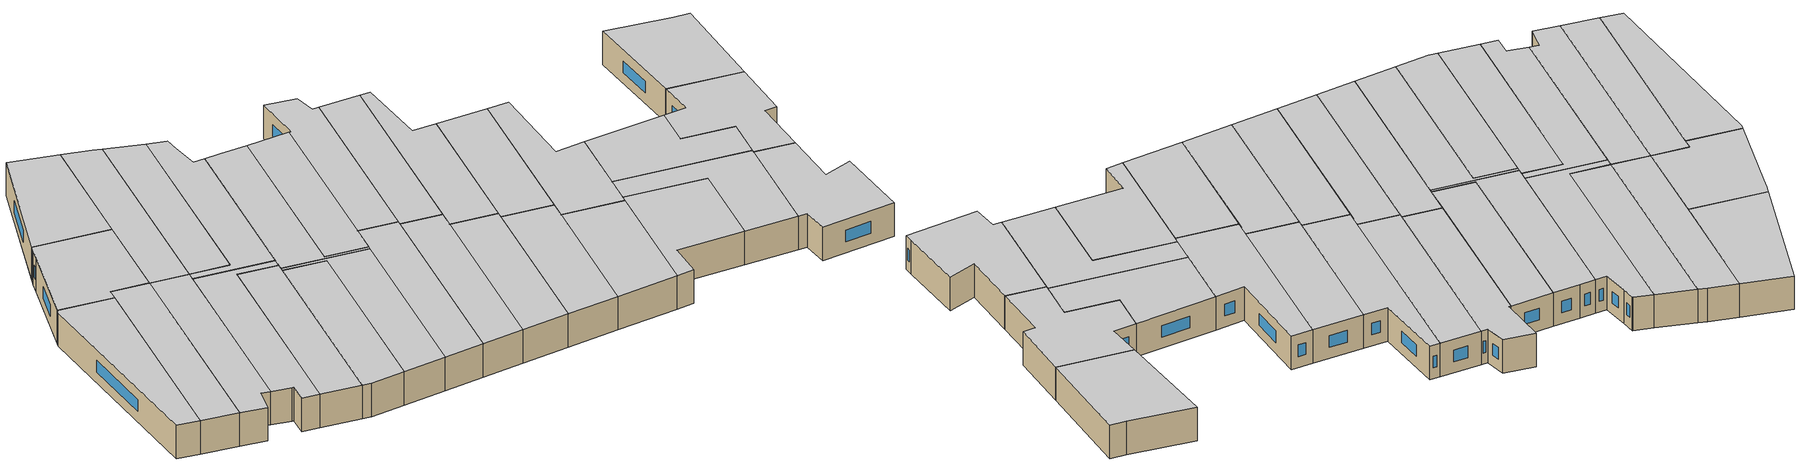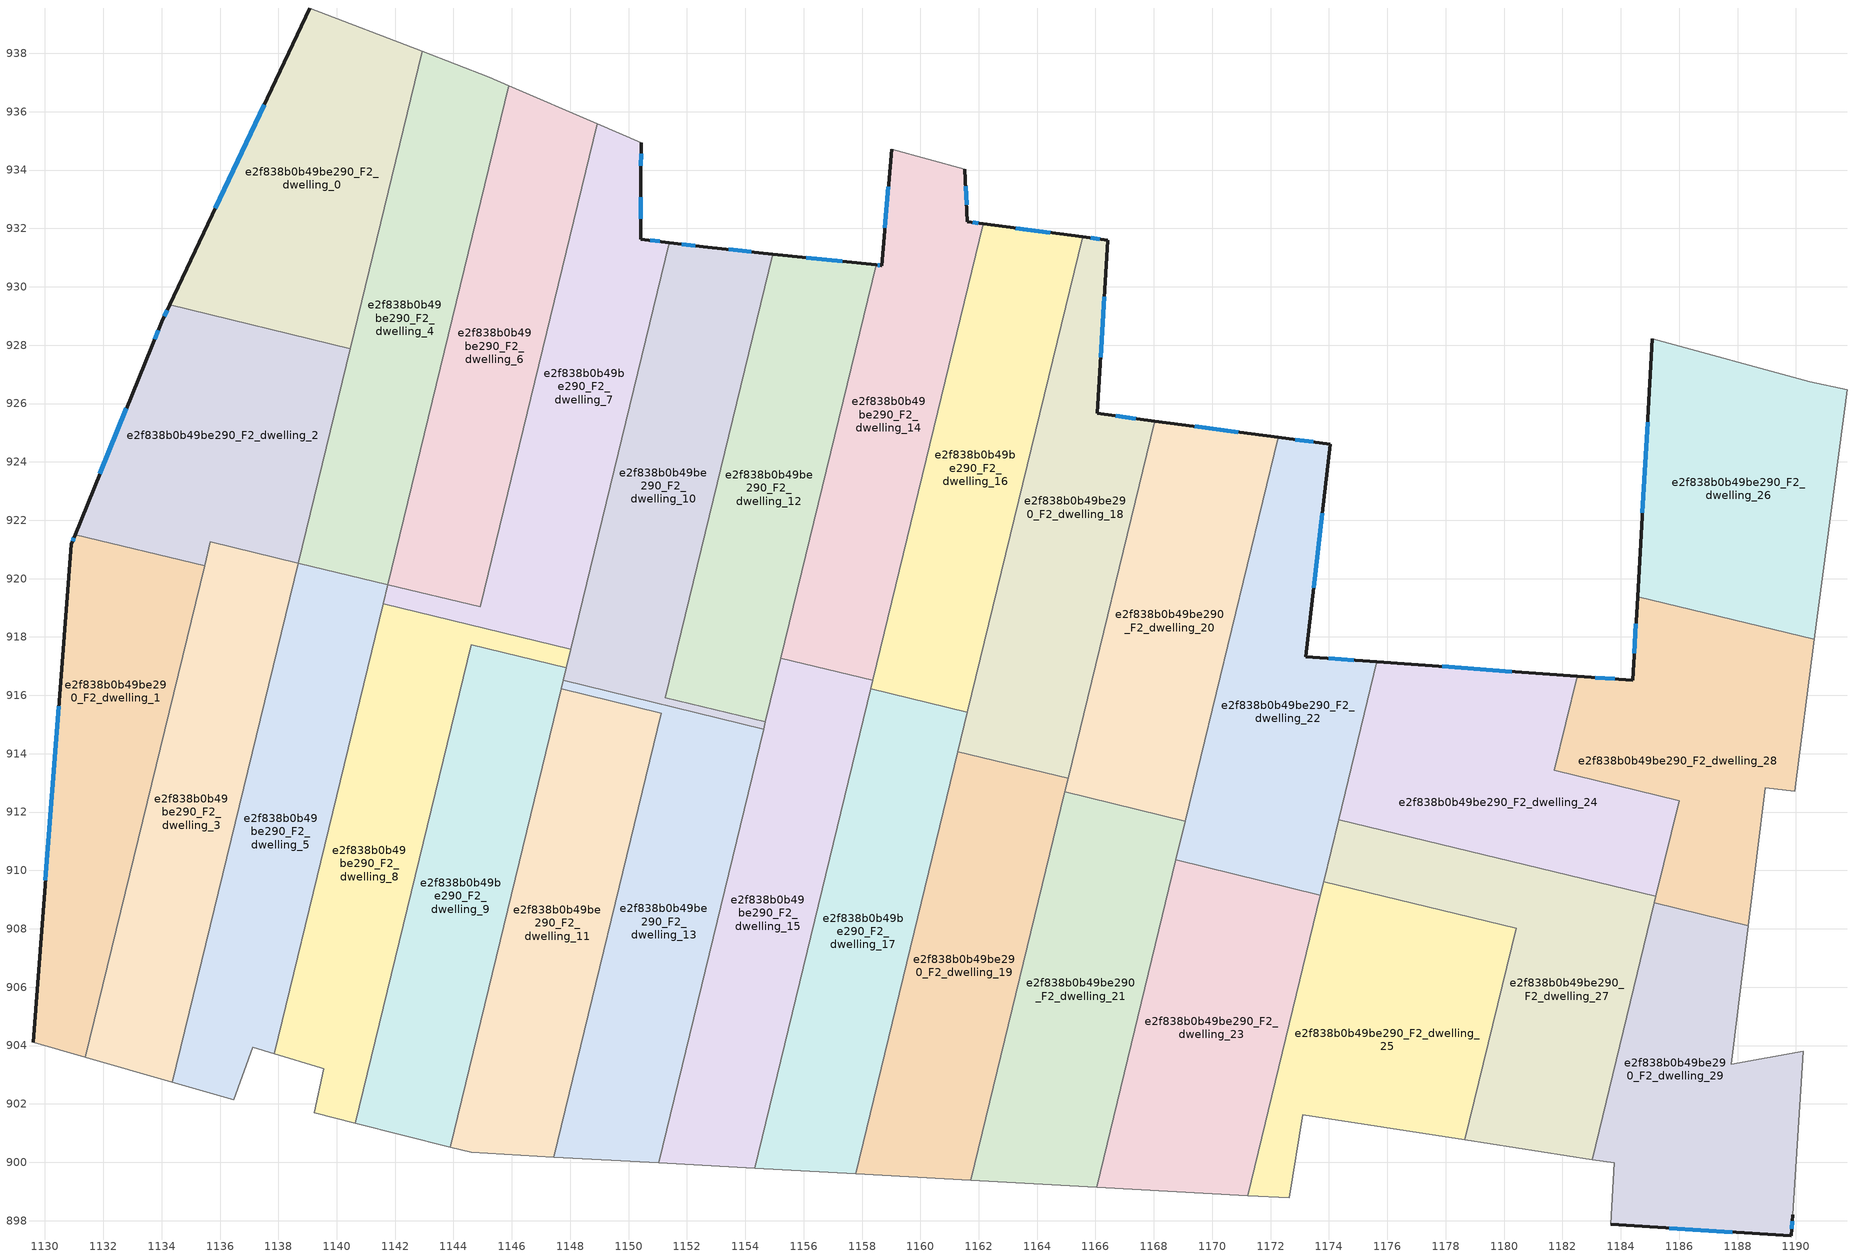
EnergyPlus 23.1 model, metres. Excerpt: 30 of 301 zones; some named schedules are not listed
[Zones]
e2f838b0b49be290_F2_dwelling_0
 floor to e2f838b0b49be290_F1_dwelling_0 (EU_floor_Construction): 1142.92,938.07 1140.46,927.88 1134.28,929.38 1139.07,939.55 z6
 wall outside (EU_wall_Construction): 1139.07,939.55 1134.28,929.38 z6:9
 wall to e2f838b0b49be290_F2_dwelling_2 (EU_wall_Construction): 1134.28,929.38 1140.46,927.88 z6:9
 wall adiabatic (EU_wall_Construction): 1142.92,938.07 1139.07,939.55 z6:9
 wall to e2f838b0b49be290_F2_dwelling_4 (EU_wall_Construction): 1140.46,927.88 1142.92,938.07 z6:9
 window (EU_Window_Construction): 1137.51,936.24 1135.84,932.69 z6.98:8.02
 ceiling to e2f838b0b49be290_F3_dwelling_0 (EU_floor_Construction): 1140.46,927.88 1142.92,938.07 1139.07,939.55 1134.28,929.38 z9
e2f838b0b49be290_F2_dwelling_1
 floor to e2f838b0b49be290_F1_dwelling_1 (EU_floor_Construction): 1135.47,920.44 1131.39,903.59 1129.59,904.11 1130.9,921.18 1131.04,921.51 z6
 wall outside (EU_wall_Construction): 1131.04,921.51 1130.9,921.18 1129.59,904.11 z6:9
 wall to e2f838b0b49be290_F2_dwelling_2 (EU_wall_Construction): 1135.47,920.44 1131.04,921.51 z6:9
 wall adiabatic (EU_wall_Construction): 1129.59,904.11 1131.39,903.59 z6:9
 wall to e2f838b0b49be290_F2_dwelling_3 (EU_wall_Construction): 1131.39,903.59 1135.47,920.44 z6:9
 window (EU_Window_Construction): 1130.48,915.63 1130.02,909.66 / 1130.99,921.4 1130.95,921.29 z6.98:8.02
 ceiling to e2f838b0b49be290_F3_dwelling_1 (EU_floor_Construction): 1131.39,903.59 1135.47,920.44 1131.04,921.51 1130.9,921.18 1129.59,904.11 z9
e2f838b0b49be290_F2_dwelling_10
 floor to e2f838b0b49be290_F1_dwelling_10 (EU_floor_Construction): 1154.93,931.12 1151.25,915.92 1154.69,915.09 1154.63,914.84 1147.75,916.51 1151.39,931.52 1152.71,931.36 z6
 wall outside (EU_wall_Construction): 1154.93,931.12 1152.71,931.36 1151.39,931.52 z6:9
 wall to e2f838b0b49be290_F2_dwelling_12 (EU_wall_Construction): 1154.69,915.09 1151.25,915.92 1154.93,931.12 z6:9
 wall to e2f838b0b49be290_F2_dwelling_13 (EU_wall_Construction): 1147.75,916.51 1154.63,914.84 z6:9
 wall to e2f838b0b49be290_F2_dwelling_7 (EU_wall_Construction): 1151.39,931.52 1148.01,917.58 z6:9
 wall to e2f838b0b49be290_F2_dwelling_15 (EU_wall_Construction): 1154.63,914.84 1154.69,915.09 z6:9
 wall to e2f838b0b49be290_F2_dwelling_8 (EU_wall_Construction): 1148.01,917.58 1147.86,916.94 z6:9
 wall to e2f838b0b49be290_F2_dwelling_9 (EU_wall_Construction): 1147.86,916.94 1147.75,916.51 z6:9
 window (EU_Window_Construction): 1154.21,931.2 1153.43,931.28 / 1152.28,931.41 1151.82,931.46 z6.98:8.02
 ceiling to e2f838b0b49be290_F3_dwelling_10 (EU_floor_Construction): 1154.63,914.84 1154.69,915.09 1151.25,915.92 1154.93,931.12 1152.71,931.36 1151.39,931.52 1147.75,916.51 z9
e2f838b0b49be290_F2_dwelling_11
 floor to e2f838b0b49be290_F1_dwelling_11 (EU_floor_Construction): 1151.12,915.39 1147.44,900.18 1144.6,900.34 1143.88,900.52 1147.69,916.22 z6
 wall adiabatic (EU_wall_Construction): 1143.88,900.52 1144.6,900.34 1147.44,900.18 z6:9
 wall to e2f838b0b49be290_F2_dwelling_13 (EU_wall_Construction): 1147.44,900.18 1151.12,915.39 1147.69,916.22 z6:9
 wall to e2f838b0b49be290_F2_dwelling_9 (EU_wall_Construction): 1147.69,916.22 1143.88,900.52 z6:9
 ceiling to e2f838b0b49be290_F3_dwelling_11 (EU_floor_Construction): 1147.44,900.18 1151.12,915.39 1147.69,916.22 1143.88,900.52 1144.6,900.34 z9
e2f838b0b49be290_F2_dwelling_12
 floor to e2f838b0b49be290_F1_dwelling_12 (EU_floor_Construction): 1158.48,930.75 1154.69,915.09 1151.25,915.92 1154.93,931.12 z6
 wall outside (EU_wall_Construction): 1158.48,930.75 1154.93,931.12 z6:9
 wall to e2f838b0b49be290_F2_dwelling_14 (EU_wall_Construction): 1155.22,917.28 1158.48,930.75 z6:9
 wall to e2f838b0b49be290_F2_dwelling_15 (EU_wall_Construction): 1154.69,915.09 1155.22,917.28 z6:9
 window (EU_Window_Construction): 1157.33,930.87 1156.09,931 z6.98:8.02
 ceiling to e2f838b0b49be290_F3_dwelling_12 (EU_floor_Construction): 1154.69,915.09 1158.48,930.75 1154.93,931.12 1151.25,915.92 z9
e2f838b0b49be290_F2_dwelling_13
 floor to e2f838b0b49be290_F1_dwelling_13 (EU_floor_Construction): 1154.63,914.84 1151.03,899.98 1147.44,900.18 1151.12,915.39 1147.69,916.22 1147.75,916.51 z6
 wall adiabatic (EU_wall_Construction): 1147.44,900.18 1151.03,899.98 z6:9
 wall to e2f838b0b49be290_F2_dwelling_15 (EU_wall_Construction): 1151.03,899.98 1154.63,914.84 z6:9
 wall to e2f838b0b49be290_F2_dwelling_9 (EU_wall_Construction): 1147.75,916.51 1147.69,916.22 z6:9
 ceiling to e2f838b0b49be290_F3_dwelling_13 (EU_floor_Construction): 1151.03,899.98 1154.63,914.84 1147.75,916.51 1147.69,916.22 1151.12,915.39 1147.44,900.18 z9
e2f838b0b49be290_F2_dwelling_14
 floor to e2f838b0b49be290_F1_dwelling_14 (EU_floor_Construction): 1161.52,934.03 1161.61,932.23 1162.16,932.16 1158.37,916.51 1155.22,917.28 1158.48,930.75 1158.67,930.73 1159.01,934.72 z6
 wall outside (EU_wall_Construction): 1162.16,932.16 1161.61,932.23 1161.52,934.03 / 1159.01,934.72 1158.67,930.73 1158.48,930.75 z6:9
 wall to e2f838b0b49be290_F2_dwelling_15 (EU_wall_Construction): 1155.22,917.28 1158.37,916.51 z6:9
 wall adiabatic (EU_wall_Construction): 1161.52,934.03 1159.01,934.72 z6:9
 wall to e2f838b0b49be290_F2_dwelling_16 (EU_wall_Construction): 1158.37,916.51 1162.16,932.16 z6:9
 window (EU_Window_Construction): 1161.58,932.81 1161.55,933.44 / 1161.98,932.18 1161.79,932.2 / 1158.61,930.73 1158.55,930.74 / 1158.9,933.42 1158.78,932.03 z6.98:8.02
 ceiling to e2f838b0b49be290_F3_dwelling_14 (EU_floor_Construction): 1158.37,916.51 1162.16,932.16 1161.61,932.23 1161.52,934.03 1159.01,934.72 1158.67,930.73 1158.48,930.75 1155.22,917.28 z9
e2f838b0b49be290_F2_dwelling_15
 floor to e2f838b0b49be290_F1_dwelling_15 (EU_floor_Construction): 1158.37,916.51 1154.32,899.8 1151.03,899.98 1155.22,917.28 z6
 wall adiabatic (EU_wall_Construction): 1151.03,899.98 1154.32,899.8 z6:9
 wall to e2f838b0b49be290_F2_dwelling_17 (EU_wall_Construction): 1154.32,899.8 1158.3,916.22 z6:9
 wall to e2f838b0b49be290_F2_dwelling_16 (EU_wall_Construction): 1158.3,916.22 1158.37,916.52 z6:9
 ceiling to e2f838b0b49be290_F3_dwelling_15 (EU_floor_Construction): 1154.32,899.8 1158.37,916.51 1155.22,917.28 1151.03,899.98 z9
e2f838b0b49be290_F2_dwelling_16
 floor to e2f838b0b49be290_F1_dwelling_16 (EU_floor_Construction): 1165.56,931.71 1161.61,915.42 1158.3,916.22 1162.16,932.16 z6
 wall outside (EU_wall_Construction): 1165.56,931.71 1162.16,932.16 z6:9
 wall to e2f838b0b49be290_F2_dwelling_17 (EU_wall_Construction): 1158.3,916.22 1161.61,915.42 z6:9
 wall to e2f838b0b49be290_F2_dwelling_18 (EU_wall_Construction): 1161.61,915.42 1165.56,931.71 z6:9
 window (EU_Window_Construction): 1164.45,931.86 1163.27,932.01 z6.98:8.02
 ceiling to e2f838b0b49be290_F3_dwelling_16 (EU_floor_Construction): 1161.61,915.42 1165.56,931.71 1162.16,932.16 1158.3,916.22 z9
e2f838b0b49be290_F2_dwelling_17
 floor to e2f838b0b49be290_F1_dwelling_17 (EU_floor_Construction): 1161.61,915.42 1157.78,899.61 1154.32,899.8 1158.3,916.22 z6
 wall adiabatic (EU_wall_Construction): 1154.32,899.8 1157.78,899.61 z6:9
 wall to e2f838b0b49be290_F2_dwelling_19 (EU_wall_Construction): 1157.78,899.61 1161.28,914.07 z6:9
 wall to e2f838b0b49be290_F2_dwelling_18 (EU_wall_Construction): 1161.28,914.07 1161.61,915.42 z6:9
 ceiling to e2f838b0b49be290_F3_dwelling_17 (EU_floor_Construction): 1157.78,899.61 1161.61,915.42 1158.3,916.22 1154.32,899.8 z9
e2f838b0b49be290_F2_dwelling_18
 floor to e2f838b0b49be290_F1_dwelling_18 (EU_floor_Construction): 1166.42,931.6 1166.05,925.66 1168.03,925.4 1165.06,913.15 1161.28,914.07 1165.56,931.71 z6
 wall outside (EU_wall_Construction): 1168.03,925.4 1166.05,925.66 1166.42,931.6 1165.56,931.71 z6:9
 wall to e2f838b0b49be290_F2_dwelling_19 (EU_wall_Construction): 1161.28,914.07 1165.06,913.15 z6:9
 wall to e2f838b0b49be290_F2_dwelling_20 (EU_wall_Construction): 1165.06,913.15 1168.03,925.4 z6:9
 window (EU_Window_Construction): 1166.14,931.63 1165.84,931.67 / 1166.17,927.59 1166.3,929.67 / 1167.39,925.48 1166.69,925.57 z6.98:8.02
 ceiling to e2f838b0b49be290_F3_dwelling_18 (EU_floor_Construction): 1165.06,913.15 1168.03,925.4 1166.05,925.66 1166.42,931.6 1165.56,931.71 1161.28,914.07 z9
e2f838b0b49be290_F2_dwelling_19
 floor to e2f838b0b49be290_F1_dwelling_19 (EU_floor_Construction): 1165.06,913.15 1161.73,899.38 1157.78,899.61 1161.28,914.07 z6
 wall adiabatic (EU_wall_Construction): 1157.78,899.61 1161.73,899.38 z6:9
 wall to e2f838b0b49be290_F2_dwelling_21 (EU_wall_Construction): 1161.73,899.38 1164.95,912.69 z6:9
 wall to e2f838b0b49be290_F2_dwelling_20 (EU_wall_Construction): 1164.95,912.69 1165.06,913.15 z6:9
 ceiling to e2f838b0b49be290_F3_dwelling_19 (EU_floor_Construction): 1161.73,899.38 1165.06,913.15 1161.28,914.07 1157.78,899.61 z9
e2f838b0b49be290_F2_dwelling_2
 floor to e2f838b0b49be290_F1_dwelling_2 (EU_floor_Construction): 1140.46,927.88 1138.68,920.53 1135.67,921.26 1135.47,920.44 1131.04,921.51 1133.64,927.92 1134,928.8 1134.28,929.38 z6
 wall outside (EU_wall_Construction): 1134.28,929.38 1134,928.8 1133.64,927.92 1131.04,921.51 z6:9
 wall to e2f838b0b49be290_F2_dwelling_3 (EU_wall_Construction): 1135.47,920.44 1135.67,921.26 1138.68,920.53 z6:9
 wall to e2f838b0b49be290_F2_dwelling_4 (EU_wall_Construction): 1138.68,920.53 1140.46,927.88 z6:9
 window (EU_Window_Construction): 1132.79,925.83 1131.88,923.59 / 1133.88,928.51 1133.76,928.2 / 1134.19,929.19 1134.09,928.99 z6.98:8.02
 ceiling to e2f838b0b49be290_F3_dwelling_2 (EU_floor_Construction): 1138.68,920.53 1140.46,927.88 1134.28,929.38 1134,928.8 1133.64,927.92 1131.04,921.51 1135.47,920.44 1135.67,921.26 z9
e2f838b0b49be290_F2_dwelling_20
 floor to e2f838b0b49be290_F1_dwelling_20 (EU_floor_Construction): 1172.26,924.84 1169.07,911.69 1164.95,912.69 1168.03,925.4 z6
 wall outside (EU_wall_Construction): 1172.26,924.84 1168.03,925.4 z6:9
 wall to e2f838b0b49be290_F2_dwelling_21 (EU_wall_Construction): 1164.95,912.69 1169.07,911.69 z6:9
 wall to e2f838b0b49be290_F2_dwelling_22 (EU_wall_Construction): 1169.07,911.69 1172.26,924.84 z6:9
 window (EU_Window_Construction): 1170.88,925.02 1169.4,925.22 z6.98:8.02
 ceiling to e2f838b0b49be290_F3_dwelling_20 (EU_floor_Construction): 1169.07,911.69 1172.26,924.84 1168.03,925.4 1164.95,912.69 z9
e2f838b0b49be290_F2_dwelling_21
 floor to e2f838b0b49be290_F1_dwelling_21 (EU_floor_Construction): 1169.07,911.69 1166.04,899.15 1161.73,899.38 1164.95,912.69 z6
 wall adiabatic (EU_wall_Construction): 1161.73,899.38 1166.04,899.15 z6:9
 wall to e2f838b0b49be290_F2_dwelling_23 (EU_wall_Construction): 1166.04,899.15 1168.75,910.36 z6:9
 wall to e2f838b0b49be290_F2_dwelling_22 (EU_wall_Construction): 1168.75,910.36 1169.08,911.69 z6:9
 ceiling to e2f838b0b49be290_F3_dwelling_21 (EU_floor_Construction): 1166.04,899.15 1169.07,911.69 1164.95,912.69 1161.73,899.38 z9
e2f838b0b49be290_F2_dwelling_22
 floor to e2f838b0b49be290_F1_dwelling_22 (EU_floor_Construction): 1174.04,924.61 1173.2,917.33 1175.65,917.15 1173.71,909.16 1168.75,910.36 1172.26,924.84 z6
 wall outside (EU_wall_Construction): 1175.65,917.15 1173.2,917.33 1174.04,924.61 1172.26,924.84 z6:9
 wall to e2f838b0b49be290_F2_dwelling_23 (EU_wall_Construction): 1168.75,910.36 1173.71,909.16 z6:9
 wall to e2f838b0b49be290_F2_dwelling_24 (EU_wall_Construction): 1174.34,911.74 1175.65,917.15 z6:9
 wall to e2f838b0b49be290_F2_dwelling_27 (EU_wall_Construction): 1173.82,909.62 1174.33,911.74 z6:9
 wall to e2f838b0b49be290_F2_dwelling_25 (EU_wall_Construction): 1173.71,909.16 1173.82,909.62 z6:9
 window (EU_Window_Construction): 1173.46,924.68 1172.84,924.76 / 1173.47,919.7 1173.77,922.24 / 1174.85,917.21 1174,917.27 z6.98:8.02
 ceiling to e2f838b0b49be290_F3_dwelling_22 (EU_floor_Construction): 1173.71,909.16 1175.65,917.15 1173.2,917.33 1174.04,924.61 1172.26,924.84 1168.75,910.36 z9
e2f838b0b49be290_F2_dwelling_23
 floor to e2f838b0b49be290_F1_dwelling_23 (EU_floor_Construction): 1173.71,909.16 1171.21,898.86 1166.04,899.15 1168.75,910.36 z6
 wall adiabatic (EU_wall_Construction): 1166.04,899.15 1171.21,898.86 z6:9
 wall to e2f838b0b49be290_F2_dwelling_25 (EU_wall_Construction): 1171.21,898.86 1173.71,909.16 z6:9
 ceiling to e2f838b0b49be290_F3_dwelling_23 (EU_floor_Construction): 1171.21,898.86 1173.71,909.16 1168.75,910.36 1166.04,899.15 z9
e2f838b0b49be290_F2_dwelling_24
 floor to e2f838b0b49be290_F1_dwelling_24 (EU_floor_Construction): 1182.5,916.66 1181.72,913.43 1186,912.39 1185.2,909.11 1174.33,911.74 1175.65,917.15 z6
 wall outside (EU_wall_Construction): 1182.5,916.66 1175.65,917.15 z6:9
 wall to e2f838b0b49be290_F2_dwelling_28 (EU_wall_Construction): 1185.2,909.11 1186,912.39 1181.72,913.43 1182.5,916.66 z6:9
 wall to e2f838b0b49be290_F2_dwelling_27 (EU_wall_Construction): 1174.33,911.74 1185.2,909.11 z6:9
 window (EU_Window_Construction): 1180.27,916.82 1177.88,916.99 z6.98:8.02
 ceiling to e2f838b0b49be290_F3_dwelling_24 (EU_floor_Construction): 1185.2,909.11 1186,912.39 1181.72,913.43 1182.5,916.66 1175.65,917.15 1174.33,911.74 z9
e2f838b0b49be290_F2_dwelling_25
 floor to e2f838b0b49be290_F1_dwelling_25 (EU_floor_Construction): 1180.41,908.02 1178.65,900.77 1173.1,901.62 1172.64,898.78 1171.21,898.86 1173.82,909.62 z6
 wall to e2f838b0b49be290_F2_dwelling_27 (EU_wall_Construction): 1178.65,900.77 1180.41,908.02 1173.82,909.62 z6:9
 wall adiabatic (EU_wall_Construction): 1171.21,898.86 1172.64,898.78 1173.1,901.62 1178.65,900.77 z6:9
 ceiling to e2f838b0b49be290_F3_dwelling_25 (EU_floor_Construction): 1178.65,900.77 1180.41,908.02 1173.82,909.62 1171.21,898.86 1172.64,898.78 1173.1,901.62 z9
e2f838b0b49be290_F2_dwelling_26
 floor to e2f838b0b49be290_F1_dwelling_26 (EU_floor_Construction): 1191.75,926.47 1190.64,917.92 1184.57,919.38 1185.08,928.23 1190.48,926.75 z6
 wall outside (EU_wall_Construction): 1185.08,928.23 1184.57,919.38 z6:9
 wall adiabatic (EU_wall_Construction): 1190.64,917.92 1191.75,926.47 1190.48,926.75 1185.08,928.23 z6:9
 wall to e2f838b0b49be290_F2_dwelling_28 (EU_wall_Construction): 1184.57,919.38 1190.64,917.92 z6:9
 window (EU_Window_Construction): 1184.92,925.35 1184.74,922.26 z6.98:8.02
 ceiling to e2f838b0b49be290_F3_dwelling_26 (EU_floor_Construction): 1190.64,917.92 1191.75,926.47 1190.48,926.75 1185.08,928.23 1184.57,919.38 z9
e2f838b0b49be290_F2_dwelling_27
 floor to e2f838b0b49be290_F1_dwelling_27 (EU_floor_Construction): 1185.2,909.11 1183.02,900.09 1178.65,900.77 1180.41,908.02 1173.82,909.62 1174.33,911.74 z6
 wall adiabatic (EU_wall_Construction): 1178.65,900.77 1183.02,900.09 z6:9
 wall to e2f838b0b49be290_F2_dwelling_29 (EU_wall_Construction): 1183.02,900.09 1185.15,908.89 z6:9
 wall to e2f838b0b49be290_F2_dwelling_28 (EU_wall_Construction): 1185.15,908.89 1185.2,909.11 z6:9
 ceiling to e2f838b0b49be290_F3_dwelling_27 (EU_floor_Construction): 1183.02,900.09 1185.2,909.11 1174.33,911.74 1173.82,909.62 1180.41,908.02 1178.65,900.77 z9
e2f838b0b49be290_F2_dwelling_28
 floor to e2f838b0b49be290_F1_dwelling_28 (EU_floor_Construction): 1190.64,917.92 1189.96,912.72 1188.95,912.83 1188.37,908.11 1185.15,908.89 1186,912.39 1181.72,913.43 1182.5,916.66 1184.41,916.52 1184.57,919.38 z6
 wall outside (EU_wall_Construction): 1184.57,919.38 1184.41,916.52 1182.5,916.66 z6:9
 wall adiabatic (EU_wall_Construction): 1188.37,908.11 1188.95,912.83 1189.96,912.72 1190.64,917.92 z6:9
 wall to e2f838b0b49be290_F2_dwelling_29 (EU_wall_Construction): 1185.15,908.89 1188.37,908.11 z6:9
 window (EU_Window_Construction): 1183.79,916.56 1183.12,916.61 / 1184.52,918.45 1184.46,917.45 z6.98:8.02
 ceiling to e2f838b0b49be290_F3_dwelling_28 (EU_floor_Construction): 1188.37,908.11 1188.95,912.83 1189.96,912.72 1190.64,917.92 1184.57,919.38 1184.41,916.52 1182.5,916.66 1181.72,913.43 1186,912.39 1185.15,908.89 z9
e2f838b0b49be290_F2_dwelling_29
 floor to e2f838b0b49be290_F1_dwelling_29 (EU_floor_Construction): 1188.37,908.11 1187.79,903.35 1190.26,903.8 1189.89,898.21 1189.84,897.48 1183.65,897.87 1183.77,899.98 1183.02,900.09 1185.15,908.89 z6
 wall outside (EU_wall_Construction): 1183.65,897.87 1189.84,897.48 1189.89,898.21 z6:9
 wall adiabatic (EU_wall_Construction): 1189.89,898.21 1190.26,903.8 1187.79,903.35 1188.37,908.11 / 1183.02,900.09 1183.77,899.98 1183.65,897.87 z6:9
 window (EU_Window_Construction): 1189.86,897.72 1189.87,897.97 / 1185.66,897.74 1187.83,897.6 z6.98:8.02
 ceiling to e2f838b0b49be290_F3_dwelling_29 (EU_floor_Construction): 1189.84,897.48 1189.89,898.21 1190.26,903.8 1187.79,903.35 1188.37,908.11 1185.15,908.89 1183.02,900.09 1183.77,899.98 1183.65,897.87 z9
e2f838b0b49be290_F2_dwelling_3
 floor to e2f838b0b49be290_F1_dwelling_3 (EU_floor_Construction): 1138.68,920.53 1134.37,902.74 1131.39,903.59 1135.67,921.26 z6
 wall adiabatic (EU_wall_Construction): 1131.39,903.59 1134.37,902.74 z6:9
 wall to e2f838b0b49be290_F2_dwelling_5 (EU_wall_Construction): 1134.37,902.74 1138.67,920.53 z6:9
 ceiling to e2f838b0b49be290_F3_dwelling_3 (EU_floor_Construction): 1134.37,902.74 1138.68,920.53 1135.67,921.26 1131.39,903.59 z9
e2f838b0b49be290_F2_dwelling_4
 floor to e2f838b0b49be290_F1_dwelling_4 (EU_floor_Construction): 1145.22,937.19 1145.9,936.9 1141.75,919.78 1138.68,920.53 1142.92,938.07 z6
 wall adiabatic (EU_wall_Construction): 1145.9,936.9 1145.22,937.19 1142.92,938.07 z6:9
 wall to e2f838b0b49be290_F2_dwelling_5 (EU_wall_Construction): 1138.68,920.53 1141.75,919.78 z6:9
 wall to e2f838b0b49be290_F2_dwelling_6 (EU_wall_Construction): 1141.75,919.8 1145.9,936.9 z6:9
 wall to e2f838b0b49be290_F2_dwelling_7 (EU_wall_Construction): 1141.75,919.78 1141.75,919.8 z6:9
 ceiling to e2f838b0b49be290_F3_dwelling_4 (EU_floor_Construction): 1141.75,919.78 1145.9,936.9 1145.22,937.19 1142.92,938.07 1138.68,920.53 z9
e2f838b0b49be290_F2_dwelling_5
 floor to e2f838b0b49be290_F1_dwelling_5 (EU_floor_Construction): 1141.75,919.78 1137.86,903.72 1137.13,903.94 1136.46,902.14 1134.37,902.74 1138.68,920.53 z6
 wall adiabatic (EU_wall_Construction): 1134.37,902.74 1136.46,902.14 1137.13,903.94 1137.86,903.72 z6:9
 wall to e2f838b0b49be290_F2_dwelling_8 (EU_wall_Construction): 1137.86,903.72 1141.59,919.14 z6:9
 wall to e2f838b0b49be290_F2_dwelling_7 (EU_wall_Construction): 1141.59,919.14 1141.75,919.78 z6:9
 ceiling to e2f838b0b49be290_F3_dwelling_5 (EU_floor_Construction): 1137.86,903.72 1141.75,919.78 1138.68,920.53 1134.37,902.74 1136.46,902.14 1137.13,903.94 z9
e2f838b0b49be290_F2_dwelling_6
 floor to e2f838b0b49be290_F1_dwelling_6 (EU_floor_Construction): 1148.93,935.59 1144.92,919.03 1141.75,919.8 1145.9,936.9 z6
 wall to e2f838b0b49be290_F2_dwelling_7 (EU_wall_Construction): 1141.75,919.8 1144.92,919.03 1148.93,935.59 z6:9
 wall adiabatic (EU_wall_Construction): 1148.93,935.59 1145.9,936.9 z6:9
 ceiling to e2f838b0b49be290_F3_dwelling_6 (EU_floor_Construction): 1144.92,919.03 1148.93,935.59 1145.9,936.9 1141.75,919.8 z9
e2f838b0b49be290_F2_dwelling_7
 floor to e2f838b0b49be290_F1_dwelling_7 (EU_floor_Construction): 1150.44,934.94 1150.41,933.76 1150.43,931.63 1151.39,931.52 1148.02,917.58 1141.59,919.14 1141.75,919.8 1144.92,919.03 1148.93,935.59 1150.43,934.94 z6
 wall outside (EU_wall_Construction): 1151.39,931.52 1150.43,931.63 1150.41,933.76 1150.44,934.94 z6:9
 wall adiabatic (EU_wall_Construction): 1150.44,934.94 1150.43,934.94 1148.93,935.59 z6:9
 wall to e2f838b0b49be290_F2_dwelling_8 (EU_wall_Construction): 1141.59,919.14 1148.02,917.58 z6:9
 window (EU_Window_Construction): 1150.42,934.14 1150.43,934.55 / 1150.42,932.32 1150.42,933.07 / 1151.08,931.55 1150.74,931.59 z6.98:8.02
 ceiling to e2f838b0b49be290_F3_dwelling_7 (EU_floor_Construction): 1148.02,917.58 1151.39,931.52 1150.43,931.63 1150.41,933.76 1150.44,934.94 1150.43,934.94 1148.93,935.59 1144.92,919.03 1141.75,919.8 1141.59,919.14 z9
e2f838b0b49be290_F2_dwelling_8
 floor to e2f838b0b49be290_F1_dwelling_8 (EU_floor_Construction): 1148.02,917.58 1147.86,916.94 1144.61,917.73 1140.64,901.34 1139.23,901.7 1139.56,903.2 1139.45,903.23 1137.86,903.72 1141.59,919.14 z6
 wall adiabatic (EU_wall_Construction): 1137.86,903.72 1139.45,903.23 1139.56,903.2 1139.23,901.7 1140.64,901.34 z6:9
 wall to e2f838b0b49be290_F2_dwelling_9 (EU_wall_Construction): 1140.64,901.34 1144.61,917.73 1147.86,916.94 z6:9
 ceiling to e2f838b0b49be290_F3_dwelling_8 (EU_floor_Construction): 1140.64,901.34 1144.61,917.73 1147.86,916.94 1148.02,917.58 1141.59,919.14 1137.86,903.72 1139.45,903.23 1139.56,903.2 1139.23,901.7 z9
e2f838b0b49be290_F2_dwelling_9
 floor to e2f838b0b49be290_F1_dwelling_9 (EU_floor_Construction): 1147.86,916.94 1143.88,900.52 1140.64,901.34 1144.61,917.73 z6
 wall adiabatic (EU_wall_Construction): 1140.64,901.34 1143.88,900.52 z6:9
 ceiling to e2f838b0b49be290_F3_dwelling_9 (EU_floor_Construction): 1143.88,900.52 1147.86,916.94 1144.61,917.73 1140.64,901.34 z9
[Building]
EU S2 Campaign: North Axis=0; Terrain=City; Solar Distribution=FullExterior
[Site:Location]
Bologna: Latitude=44.5; Longitude=11.25; Time Zone=1; Elevation=37
[SizingPeriod:WeatherFileDays]
AnnualSizingPeriod: Begin Month=1; Begin Day of Month=1; End Month=12; End Day of Month=31; Day of Week for Start Day=Monday; Use Weather File Daylight Saving Period=No; Use Weather File Rain and Snow Indicators=No
[MATERIAL]
EU_InternalMass_Material: Roughness=MediumRough; Thickness=0.1; Conductivity=1; Density=1800; Specific Heat=900; Thermal Absorptance=0.9; Solar Absorptance=0.7; Visible Absorptance=0.7
[MATERIAL:NOMASS] Roughness=MediumRough; Thermal Absorptance=0.9; Solar Absorptance=0.7; Visible Absorptance=0.7
Name | Thermal Resistance
EU_wall_NoMass | 0.905828
EU_floor_NoMass | 0.67114
[WINDOWMATERIAL:SIMPLEGLAZINGSYSTEM]
EU_Window_SimpleGlazing: UFactor=4.52486; Solar Heat Gain Coefficient=0.85; Visible Transmittance=0.85
[CONSTRUCTION]
EU_wall_Construction: EU_wall_NoMass
EU_floor_Construction: EU_floor_NoMass
EU_Window_Construction: EU_Window_SimpleGlazing
EU_InternalMass_Construction: EU_InternalMass_Material
[ZONE] Type=1; Multiplier=1; Ceiling Height=autocalculate; Floor Area=autocalculate; Part of Total Floor Area=Yes
Name | Volume
e2f838b0b49be290_F2_dwelling_0; e2f838b0b49be290_F2_dwelling_2 | 169.373
e2f838b0b49be290_F2_dwelling_1 | 169.365
e2f838b0b49be290_F2_dwelling_10 | 168.926
e2f838b0b49be290_F2_dwelling_11 | 169.351
e2f838b0b49be290_F2_dwelling_12 | 168.511
e2f838b0b49be290_F2_dwelling_13 | 168.913
e2f838b0b49be290_F2_dwelling_14 | 170.202
e2f838b0b49be290_F2_dwelling_15 | 170.205
e2f838b0b49be290_F2_dwelling_16 | 169.418
e2f838b0b49be290_F2_dwelling_17 | 169.406
e2f838b0b49be290_F2_dwelling_18 | 169.361
e2f838b0b49be290_F2_dwelling_19 | 169.372
e2f838b0b49be290_F2_dwelling_20; e2f838b0b49be290_F2_dwelling_3 | 169.356
e2f838b0b49be290_F2_dwelling_21 | 169.353
e2f838b0b49be290_F2_dwelling_22 | 169.386
e2f838b0b49be290_F2_dwelling_23 | 169.389
e2f838b0b49be290_F2_dwelling_24 | 169.354
e2f838b0b49be290_F2_dwelling_25 | 169.174
e2f838b0b49be290_F2_dwelling_26 | 169.477
e2f838b0b49be290_F2_dwelling_27 | 169.378
e2f838b0b49be290_F2_dwelling_28 | 169.463
e2f838b0b49be290_F2_dwelling_29 | 169.367
e2f838b0b49be290_F2_dwelling_4 | 169.371
e2f838b0b49be290_F2_dwelling_5 | 169.342
e2f838b0b49be290_F2_dwelling_6 | 169.381
e2f838b0b49be290_F2_dwelling_7 | 169.375
e2f838b0b49be290_F2_dwelling_8 | 169.402
e2f838b0b49be290_F2_dwelling_9 | 169.412
[INTERNALMASS] Construction=EU_InternalMass_Construction
Name | Zone or ZoneList | Surface Area
e2f838b0b49be290_F2_dwelling_0_EU_InternalMass | e2f838b0b49be290_F2_dwelling_0 | 56.4556
e2f838b0b49be290_F2_dwelling_1_EU_InternalMass | e2f838b0b49be290_F2_dwelling_1 | 56.4551
e2f838b0b49be290_F2_dwelling_2_EU_InternalMass | e2f838b0b49be290_F2_dwelling_2 | 56.4577
e2f838b0b49be290_F2_dwelling_3_EU_InternalMass | e2f838b0b49be290_F2_dwelling_3 | 56.4525
e2f838b0b49be290_F2_dwelling_4_EU_InternalMass | e2f838b0b49be290_F2_dwelling_4 | 56.4571
e2f838b0b49be290_F2_dwelling_5_EU_InternalMass | e2f838b0b49be290_F2_dwelling_5 | 56.448
e2f838b0b49be290_F2_dwelling_6_EU_InternalMass | e2f838b0b49be290_F2_dwelling_6 | 56.4598
e2f838b0b49be290_F2_dwelling_7_EU_InternalMass | e2f838b0b49be290_F2_dwelling_7 | 56.4582
e2f838b0b49be290_F2_dwelling_8_EU_InternalMass | e2f838b0b49be290_F2_dwelling_8 | 56.4675
e2f838b0b49be290_F2_dwelling_9_EU_InternalMass | e2f838b0b49be290_F2_dwelling_9 | 56.4724
e2f838b0b49be290_F2_dwelling_10_EU_InternalMass | e2f838b0b49be290_F2_dwelling_10 | 56.3092
e2f838b0b49be290_F2_dwelling_11_EU_InternalMass | e2f838b0b49be290_F2_dwelling_11 | 56.4505
e2f838b0b49be290_F2_dwelling_12_EU_InternalMass | e2f838b0b49be290_F2_dwelling_12 | 56.1702
e2f838b0b49be290_F2_dwelling_13_EU_InternalMass | e2f838b0b49be290_F2_dwelling_13 | 56.304
e2f838b0b49be290_F2_dwelling_14_EU_InternalMass | e2f838b0b49be290_F2_dwelling_14 | 56.7323
e2f838b0b49be290_F2_dwelling_15_EU_InternalMass | e2f838b0b49be290_F2_dwelling_15 | 56.7351
e2f838b0b49be290_F2_dwelling_16_EU_InternalMass | e2f838b0b49be290_F2_dwelling_16 | 56.473
e2f838b0b49be290_F2_dwelling_17_EU_InternalMass | e2f838b0b49be290_F2_dwelling_17 | 56.4689
e2f838b0b49be290_F2_dwelling_18_EU_InternalMass | e2f838b0b49be290_F2_dwelling_18 | 56.4544
e2f838b0b49be290_F2_dwelling_19_EU_InternalMass | e2f838b0b49be290_F2_dwelling_19 | 56.4571
e2f838b0b49be290_F2_dwelling_20_EU_InternalMass | e2f838b0b49be290_F2_dwelling_20 | 56.4512
e2f838b0b49be290_F2_dwelling_21_EU_InternalMass | e2f838b0b49be290_F2_dwelling_21 | 56.4509
e2f838b0b49be290_F2_dwelling_22_EU_InternalMass | e2f838b0b49be290_F2_dwelling_22 | 56.4617
e2f838b0b49be290_F2_dwelling_23_EU_InternalMass | e2f838b0b49be290_F2_dwelling_23 | 56.464
e2f838b0b49be290_F2_dwelling_24_EU_InternalMass | e2f838b0b49be290_F2_dwelling_24 | 56.4503
e2f838b0b49be290_F2_dwelling_25_EU_InternalMass | e2f838b0b49be290_F2_dwelling_25 | 56.3913
e2f838b0b49be290_F2_dwelling_26_EU_InternalMass | e2f838b0b49be290_F2_dwelling_26 | 56.4942
e2f838b0b49be290_F2_dwelling_27_EU_InternalMass | e2f838b0b49be290_F2_dwelling_27 | 56.4581
e2f838b0b49be290_F2_dwelling_28_EU_InternalMass | e2f838b0b49be290_F2_dwelling_28 | 56.4877
e2f838b0b49be290_F2_dwelling_29_EU_InternalMass | e2f838b0b49be290_F2_dwelling_29 | 56.4551
[OTHEREQUIPMENT] Fuel Type=Electricity; Design Level Calculation Method=Watts/Area; Power per Zone Floor Area=1; Fraction Latent=0; Fraction Radiant=0; Fraction Lost=0; Carbon Dioxide Generation Rate=0; EndUse Subcategory=EU_Step8_InternalGains
Name | Zone or ZoneList or Space or SpaceList | Schedule
EU_Step8_InternalGain_e2f838b0b49be290_F2_dwelling_0_f000 | e2f838b0b49be290_F2_dwelling_0 | EU_Step8_GainSchedule_e2f838b0b49be290_F2_dwelling_0_f000
EU_Step8_InternalGain_e2f838b0b49be290_F2_dwelling_1_f000 | e2f838b0b49be290_F2_dwelling_1 | EU_Step8_GainSchedule_e2f838b0b49be290_F2_dwelling_1_f000
EU_Step8_InternalGain_e2f838b0b49be290_F2_dwelling_2_f000 | e2f838b0b49be290_F2_dwelling_2 | EU_Step8_GainSchedule_e2f838b0b49be290_F2_dwelling_2_f000
EU_Step8_InternalGain_e2f838b0b49be290_F2_dwelling_3_f000 | e2f838b0b49be290_F2_dwelling_3 | EU_Step8_GainSchedule_e2f838b0b49be290_F2_dwelling_3_f000
EU_Step8_InternalGain_e2f838b0b49be290_F2_dwelling_4_f000 | e2f838b0b49be290_F2_dwelling_4 | EU_Step8_GainSchedule_e2f838b0b49be290_F2_dwelling_4_f000
EU_Step8_InternalGain_e2f838b0b49be290_F2_dwelling_5_f000 | e2f838b0b49be290_F2_dwelling_5 | EU_Step8_GainSchedule_e2f838b0b49be290_F2_dwelling_5_f000
EU_Step8_InternalGain_e2f838b0b49be290_F2_dwelling_6_f000 | e2f838b0b49be290_F2_dwelling_6 | EU_Step8_GainSchedule_e2f838b0b49be290_F2_dwelling_6_f000
EU_Step8_InternalGain_e2f838b0b49be290_F2_dwelling_7_f000 | e2f838b0b49be290_F2_dwelling_7 | EU_Step8_GainSchedule_e2f838b0b49be290_F2_dwelling_7_f000
EU_Step8_InternalGain_e2f838b0b49be290_F2_dwelling_8_f000 | e2f838b0b49be290_F2_dwelling_8 | EU_Step8_GainSchedule_e2f838b0b49be290_F2_dwelling_8_f000
EU_Step8_InternalGain_e2f838b0b49be290_F2_dwelling_9_f000 | e2f838b0b49be290_F2_dwelling_9 | EU_Step8_GainSchedule_e2f838b0b49be290_F2_dwelling_9_f000
EU_Step8_InternalGain_e2f838b0b49be290_F2_dwelling_10_f000 | e2f838b0b49be290_F2_dwelling_10 | EU_Step8_GainSchedule_e2f838b0b49be290_F2_dwelling_10_f000
EU_Step8_InternalGain_e2f838b0b49be290_F2_dwelling_11_f000 | e2f838b0b49be290_F2_dwelling_11 | EU_Step8_GainSchedule_e2f838b0b49be290_F2_dwelling_11_f000
EU_Step8_InternalGain_e2f838b0b49be290_F2_dwelling_12_f000 | e2f838b0b49be290_F2_dwelling_12 | EU_Step8_GainSchedule_e2f838b0b49be290_F2_dwelling_12_f000
EU_Step8_InternalGain_e2f838b0b49be290_F2_dwelling_13_f000 | e2f838b0b49be290_F2_dwelling_13 | EU_Step8_GainSchedule_e2f838b0b49be290_F2_dwelling_13_f000
EU_Step8_InternalGain_e2f838b0b49be290_F2_dwelling_14_f000 | e2f838b0b49be290_F2_dwelling_14 | EU_Step8_GainSchedule_e2f838b0b49be290_F2_dwelling_14_f000
EU_Step8_InternalGain_e2f838b0b49be290_F2_dwelling_15_f000 | e2f838b0b49be290_F2_dwelling_15 | EU_Step8_GainSchedule_e2f838b0b49be290_F2_dwelling_15_f000
EU_Step8_InternalGain_e2f838b0b49be290_F2_dwelling_16_f000 | e2f838b0b49be290_F2_dwelling_16 | EU_Step8_GainSchedule_e2f838b0b49be290_F2_dwelling_16_f000
EU_Step8_InternalGain_e2f838b0b49be290_F2_dwelling_17_f000 | e2f838b0b49be290_F2_dwelling_17 | EU_Step8_GainSchedule_e2f838b0b49be290_F2_dwelling_17_f000
EU_Step8_InternalGain_e2f838b0b49be290_F2_dwelling_18_f000 | e2f838b0b49be290_F2_dwelling_18 | EU_Step8_GainSchedule_e2f838b0b49be290_F2_dwelling_18_f000
EU_Step8_InternalGain_e2f838b0b49be290_F2_dwelling_19_f000 | e2f838b0b49be290_F2_dwelling_19 | EU_Step8_GainSchedule_e2f838b0b49be290_F2_dwelling_19_f000
EU_Step8_InternalGain_e2f838b0b49be290_F2_dwelling_20_f000 | e2f838b0b49be290_F2_dwelling_20 | EU_Step8_GainSchedule_e2f838b0b49be290_F2_dwelling_20_f000
EU_Step8_InternalGain_e2f838b0b49be290_F2_dwelling_21_f000 | e2f838b0b49be290_F2_dwelling_21 | EU_Step8_GainSchedule_e2f838b0b49be290_F2_dwelling_21_f000
EU_Step8_InternalGain_e2f838b0b49be290_F2_dwelling_22_f000 | e2f838b0b49be290_F2_dwelling_22 | EU_Step8_GainSchedule_e2f838b0b49be290_F2_dwelling_22_f000
EU_Step8_InternalGain_e2f838b0b49be290_F2_dwelling_23_f000 | e2f838b0b49be290_F2_dwelling_23 | EU_Step8_GainSchedule_e2f838b0b49be290_F2_dwelling_23_f000
EU_Step8_InternalGain_e2f838b0b49be290_F2_dwelling_24_f000 | e2f838b0b49be290_F2_dwelling_24 | EU_Step8_GainSchedule_e2f838b0b49be290_F2_dwelling_24_f000
EU_Step8_InternalGain_e2f838b0b49be290_F2_dwelling_25_f000 | e2f838b0b49be290_F2_dwelling_25 | EU_Step8_GainSchedule_e2f838b0b49be290_F2_dwelling_25_f000
EU_Step8_InternalGain_e2f838b0b49be290_F2_dwelling_26_f000 | e2f838b0b49be290_F2_dwelling_26 | EU_Step8_GainSchedule_e2f838b0b49be290_F2_dwelling_26_f000
EU_Step8_InternalGain_e2f838b0b49be290_F2_dwelling_27_f000 | e2f838b0b49be290_F2_dwelling_27 | EU_Step8_GainSchedule_e2f838b0b49be290_F2_dwelling_27_f000
EU_Step8_InternalGain_e2f838b0b49be290_F2_dwelling_28_f000 | e2f838b0b49be290_F2_dwelling_28 | EU_Step8_GainSchedule_e2f838b0b49be290_F2_dwelling_28_f000
EU_Step8_InternalGain_e2f838b0b49be290_F2_dwelling_29_f000 | e2f838b0b49be290_F2_dwelling_29 | EU_Step8_GainSchedule_e2f838b0b49be290_F2_dwelling_29_f000
[ZONEVENTILATION:DESIGNFLOWRATE] Schedule=EU_AlwaysOn; Design Flow Rate Calculation Method=AirChanges/Hour; Air Changes per Hour=0.73129; Ventilation Type=Natural; Fan Pressure Rise=0; Fan Total Efficiency=1; Constant Term Coefficient=1; Temperature Term Coefficient=0; Velocity Term Coefficient=0; Velocity Squared Term Coefficient=0; Minimum Indoor Temperature=-100; Maximum Indoor Temperature=100; Delta Temperature=-100; Minimum Outdoor Temperature=-100; Maximum Outdoor Temperature=100; Maximum Wind Speed=40
Name | Zone or ZoneList or Space or SpaceList
EU_ConstantAir_e2f838b0b49be290_F2_dwelling_0 | e2f838b0b49be290_F2_dwelling_0
EU_ConstantAir_e2f838b0b49be290_F2_dwelling_1 | e2f838b0b49be290_F2_dwelling_1
EU_ConstantAir_e2f838b0b49be290_F2_dwelling_2 | e2f838b0b49be290_F2_dwelling_2
EU_ConstantAir_e2f838b0b49be290_F2_dwelling_3 | e2f838b0b49be290_F2_dwelling_3
EU_ConstantAir_e2f838b0b49be290_F2_dwelling_4 | e2f838b0b49be290_F2_dwelling_4
EU_ConstantAir_e2f838b0b49be290_F2_dwelling_5 | e2f838b0b49be290_F2_dwelling_5
EU_ConstantAir_e2f838b0b49be290_F2_dwelling_6 | e2f838b0b49be290_F2_dwelling_6
EU_ConstantAir_e2f838b0b49be290_F2_dwelling_7 | e2f838b0b49be290_F2_dwelling_7
EU_ConstantAir_e2f838b0b49be290_F2_dwelling_8 | e2f838b0b49be290_F2_dwelling_8
EU_ConstantAir_e2f838b0b49be290_F2_dwelling_9 | e2f838b0b49be290_F2_dwelling_9
EU_ConstantAir_e2f838b0b49be290_F2_dwelling_10 | e2f838b0b49be290_F2_dwelling_10
EU_ConstantAir_e2f838b0b49be290_F2_dwelling_11 | e2f838b0b49be290_F2_dwelling_11
EU_ConstantAir_e2f838b0b49be290_F2_dwelling_12 | e2f838b0b49be290_F2_dwelling_12
EU_ConstantAir_e2f838b0b49be290_F2_dwelling_13 | e2f838b0b49be290_F2_dwelling_13
EU_ConstantAir_e2f838b0b49be290_F2_dwelling_14 | e2f838b0b49be290_F2_dwelling_14
EU_ConstantAir_e2f838b0b49be290_F2_dwelling_15 | e2f838b0b49be290_F2_dwelling_15
EU_ConstantAir_e2f838b0b49be290_F2_dwelling_16 | e2f838b0b49be290_F2_dwelling_16
EU_ConstantAir_e2f838b0b49be290_F2_dwelling_17 | e2f838b0b49be290_F2_dwelling_17
EU_ConstantAir_e2f838b0b49be290_F2_dwelling_18 | e2f838b0b49be290_F2_dwelling_18
EU_ConstantAir_e2f838b0b49be290_F2_dwelling_19 | e2f838b0b49be290_F2_dwelling_19
EU_ConstantAir_e2f838b0b49be290_F2_dwelling_20 | e2f838b0b49be290_F2_dwelling_20
EU_ConstantAir_e2f838b0b49be290_F2_dwelling_21 | e2f838b0b49be290_F2_dwelling_21
EU_ConstantAir_e2f838b0b49be290_F2_dwelling_22 | e2f838b0b49be290_F2_dwelling_22
EU_ConstantAir_e2f838b0b49be290_F2_dwelling_23 | e2f838b0b49be290_F2_dwelling_23
EU_ConstantAir_e2f838b0b49be290_F2_dwelling_24 | e2f838b0b49be290_F2_dwelling_24
EU_ConstantAir_e2f838b0b49be290_F2_dwelling_25 | e2f838b0b49be290_F2_dwelling_25
EU_ConstantAir_e2f838b0b49be290_F2_dwelling_26 | e2f838b0b49be290_F2_dwelling_26
EU_ConstantAir_e2f838b0b49be290_F2_dwelling_27 | e2f838b0b49be290_F2_dwelling_27
EU_ConstantAir_e2f838b0b49be290_F2_dwelling_28 | e2f838b0b49be290_F2_dwelling_28
EU_ConstantAir_e2f838b0b49be290_F2_dwelling_29 | e2f838b0b49be290_F2_dwelling_29
[HVACTEMPLATE:ZONE:IDEALLOADSAIRSYSTEM] System Availability Schedule=EU_AlwaysOn; Maximum Heating Supply Air Temperature=50; Minimum Cooling Supply Air Temperature=13; Maximum Heating Supply Air Humidity Ratio=0.0156; Minimum Cooling Supply Air Humidity Ratio=0.0077; Heating Limit=NoLimit; Cooling Limit=NoLimit; Heating Availability Schedule=EU_AlwaysOn; Cooling Availability Schedule=EU_CoolingOff; Dehumidification Control Type=ConstantSensibleHeatRatio; Cooling Sensible Heat Ratio=0.7; Dehumidification Setpoint=60; Humidification Control Type=None; Humidification Setpoint=30; Outdoor Air Method=None; Outdoor Air Flow Rate per Person=0.00944; Outdoor Air Flow Rate per Zone Floor Area=0; Outdoor Air Flow Rate per Zone=0; Demand Controlled Ventilation Type=None; Outdoor Air Economizer Type=NoEconomizer; Heat Recovery Type=None; Sensible Heat Recovery Effectiveness=0.7; Latent Heat Recovery Effectiveness=0.65
Name | Template Thermostat
e2f838b0b49be290_F2_dwelling_0 | EU_HeatOnly_e2f838b0b49be290_F2_dwelling_0
e2f838b0b49be290_F2_dwelling_1 | EU_HeatOnly_e2f838b0b49be290_F2_dwelling_1
e2f838b0b49be290_F2_dwelling_2 | EU_HeatOnly_e2f838b0b49be290_F2_dwelling_2
e2f838b0b49be290_F2_dwelling_3 | EU_HeatOnly_e2f838b0b49be290_F2_dwelling_3
e2f838b0b49be290_F2_dwelling_4 | EU_HeatOnly_e2f838b0b49be290_F2_dwelling_4
e2f838b0b49be290_F2_dwelling_5 | EU_HeatOnly_e2f838b0b49be290_F2_dwelling_5
e2f838b0b49be290_F2_dwelling_6 | EU_HeatOnly_e2f838b0b49be290_F2_dwelling_6
e2f838b0b49be290_F2_dwelling_7 | EU_HeatOnly_e2f838b0b49be290_F2_dwelling_7
e2f838b0b49be290_F2_dwelling_8 | EU_HeatOnly_e2f838b0b49be290_F2_dwelling_8
e2f838b0b49be290_F2_dwelling_9 | EU_HeatOnly_e2f838b0b49be290_F2_dwelling_9
e2f838b0b49be290_F2_dwelling_10 | EU_HeatOnly_e2f838b0b49be290_F2_dwelling_10
e2f838b0b49be290_F2_dwelling_11 | EU_HeatOnly_e2f838b0b49be290_F2_dwelling_11
e2f838b0b49be290_F2_dwelling_12 | EU_HeatOnly_e2f838b0b49be290_F2_dwelling_12
e2f838b0b49be290_F2_dwelling_13 | EU_HeatOnly_e2f838b0b49be290_F2_dwelling_13
e2f838b0b49be290_F2_dwelling_14 | EU_HeatOnly_e2f838b0b49be290_F2_dwelling_14
e2f838b0b49be290_F2_dwelling_15 | EU_HeatOnly_e2f838b0b49be290_F2_dwelling_15
e2f838b0b49be290_F2_dwelling_16 | EU_HeatOnly_e2f838b0b49be290_F2_dwelling_16
e2f838b0b49be290_F2_dwelling_17 | EU_HeatOnly_e2f838b0b49be290_F2_dwelling_17
e2f838b0b49be290_F2_dwelling_18 | EU_HeatOnly_e2f838b0b49be290_F2_dwelling_18
e2f838b0b49be290_F2_dwelling_19 | EU_HeatOnly_e2f838b0b49be290_F2_dwelling_19
e2f838b0b49be290_F2_dwelling_20 | EU_HeatOnly_e2f838b0b49be290_F2_dwelling_20
e2f838b0b49be290_F2_dwelling_21 | EU_HeatOnly_e2f838b0b49be290_F2_dwelling_21
e2f838b0b49be290_F2_dwelling_22 | EU_HeatOnly_e2f838b0b49be290_F2_dwelling_22
e2f838b0b49be290_F2_dwelling_23 | EU_HeatOnly_e2f838b0b49be290_F2_dwelling_23
e2f838b0b49be290_F2_dwelling_24 | EU_HeatOnly_e2f838b0b49be290_F2_dwelling_24
e2f838b0b49be290_F2_dwelling_25 | EU_HeatOnly_e2f838b0b49be290_F2_dwelling_25
e2f838b0b49be290_F2_dwelling_26 | EU_HeatOnly_e2f838b0b49be290_F2_dwelling_26
e2f838b0b49be290_F2_dwelling_27 | EU_HeatOnly_e2f838b0b49be290_F2_dwelling_27
e2f838b0b49be290_F2_dwelling_28 | EU_HeatOnly_e2f838b0b49be290_F2_dwelling_28
e2f838b0b49be290_F2_dwelling_29 | EU_HeatOnly_e2f838b0b49be290_F2_dwelling_29
[SIZING:ZONE] Zone Cooling Design Supply Air Temperature Input Method=SupplyAirTemperature; Zone Cooling Design Supply Air Temperature=13; Zone Heating Design Supply Air Temperature Input Method=SupplyAirTemperature; Zone Heating Design Supply Air Temperature=50; Zone Cooling Design Supply Air Humidity Ratio=0.008; Zone Heating Design Supply Air Humidity Ratio=0.008; Cooling Design Air Flow Method=DesignDay; Cooling Design Air Flow Rate=0; Cooling Minimum Air Flow per Zone Floor Area=0.000762; Cooling Minimum Air Flow=0; Cooling Minimum Air Flow Fraction=0.2; Heating Design Air Flow Method=DesignDay; Heating Design Air Flow Rate=0; Heating Maximum Air Flow per Zone Floor Area=0.002032; Heating Maximum Air Flow=0.141576; Heating Maximum Air Flow Fraction=0.3; Account for Dedicated Outdoor Air System=No; Dedicated Outdoor Air System Control Strategy=NeutralSupplyAir; Dedicated Outdoor Air Low Setpoint Temperature for Design=autosize; Dedicated Outdoor Air High Setpoint Temperature for Design=autosize; Zone Load Sizing Method=Sensible Load Only No Latent Load; Zone Latent Cooling Design Supply Air Humidity Ratio Input Method=HumidityRatioDifference; Zone Cooling Design Supply Air Humidity Ratio Difference=0.005; Zone Latent Heating Design Supply Air Humidity Ratio Input Method=HumidityRatioDifference; Zone Humidification Design Supply Air Humidity Ratio Difference=0.005
e2f838b0b49be290_F2_dwelling_0; e2f838b0b49be290_F2_dwelling_1; e2f838b0b49be290_F2_dwelling_2; e2f838b0b49be290_F2_dwelling_3; e2f838b0b49be290_F2_dwelling_4; e2f838b0b49be290_F2_dwelling_5; e2f838b0b49be290_F2_dwelling_6; e2f838b0b49be290_F2_dwelling_7; e2f838b0b49be290_F2_dwelling_8; e2f838b0b49be290_F2_dwelling_9; e2f838b0b49be290_F2_dwelling_10; e2f838b0b49be290_F2_dwelling_11; e2f838b0b49be290_F2_dwelling_12; e2f838b0b49be290_F2_dwelling_13; e2f838b0b49be290_F2_dwelling_14; e2f838b0b49be290_F2_dwelling_15; e2f838b0b49be290_F2_dwelling_16; e2f838b0b49be290_F2_dwelling_17; e2f838b0b49be290_F2_dwelling_18; e2f838b0b49be290_F2_dwelling_19; e2f838b0b49be290_F2_dwelling_20; e2f838b0b49be290_F2_dwelling_21; e2f838b0b49be290_F2_dwelling_22; e2f838b0b49be290_F2_dwelling_23; e2f838b0b49be290_F2_dwelling_24; e2f838b0b49be290_F2_dwelling_25; e2f838b0b49be290_F2_dwelling_26; e2f838b0b49be290_F2_dwelling_27; e2f838b0b49be290_F2_dwelling_28; e2f838b0b49be290_F2_dwelling_29
[SCHEDULE:FILE] Column Number=1; Rows to Skip at Top=0; Number of Hours of Data=8760; Column Separator=Comma; Interpolate to Timestep=No; Minutes per Item=60; Adjust Schedule for Daylight Savings=Yes
Name | File
EU_Step8_GainSchedule_e2f838b0b49be290_F2_dwelling_0_f000 | ../../schedules/e2f838b0b49be290/e2f838b0b49be290_F2_dwelling_0_f000_gain.csv
EU_Step8_GainSchedule_e2f838b0b49be290_F2_dwelling_1_f000 | ../../schedules/e2f838b0b49be290/e2f838b0b49be290_F2_dwelling_1_f000_gain.csv
EU_Step8_GainSchedule_e2f838b0b49be290_F2_dwelling_2_f000 | ../../schedules/e2f838b0b49be290/e2f838b0b49be290_F2_dwelling_2_f000_gain.csv
EU_Step8_GainSchedule_e2f838b0b49be290_F2_dwelling_3_f000 | ../../schedules/e2f838b0b49be290/e2f838b0b49be290_F2_dwelling_3_f000_gain.csv
EU_Step8_GainSchedule_e2f838b0b49be290_F2_dwelling_4_f000 | ../../schedules/e2f838b0b49be290/e2f838b0b49be290_F2_dwelling_4_f000_gain.csv
EU_Step8_GainSchedule_e2f838b0b49be290_F2_dwelling_5_f000 | ../../schedules/e2f838b0b49be290/e2f838b0b49be290_F2_dwelling_5_f000_gain.csv
EU_Step8_GainSchedule_e2f838b0b49be290_F2_dwelling_6_f000 | ../../schedules/e2f838b0b49be290/e2f838b0b49be290_F2_dwelling_6_f000_gain.csv
EU_Step8_GainSchedule_e2f838b0b49be290_F2_dwelling_7_f000 | ../../schedules/e2f838b0b49be290/e2f838b0b49be290_F2_dwelling_7_f000_gain.csv
EU_Step8_GainSchedule_e2f838b0b49be290_F2_dwelling_8_f000 | ../../schedules/e2f838b0b49be290/e2f838b0b49be290_F2_dwelling_8_f000_gain.csv
EU_Step8_GainSchedule_e2f838b0b49be290_F2_dwelling_9_f000 | ../../schedules/e2f838b0b49be290/e2f838b0b49be290_F2_dwelling_9_f000_gain.csv
EU_Step8_GainSchedule_e2f838b0b49be290_F2_dwelling_10_f000 | ../../schedules/e2f838b0b49be290/e2f838b0b49be290_F2_dwelling_10_f000_gain.csv
